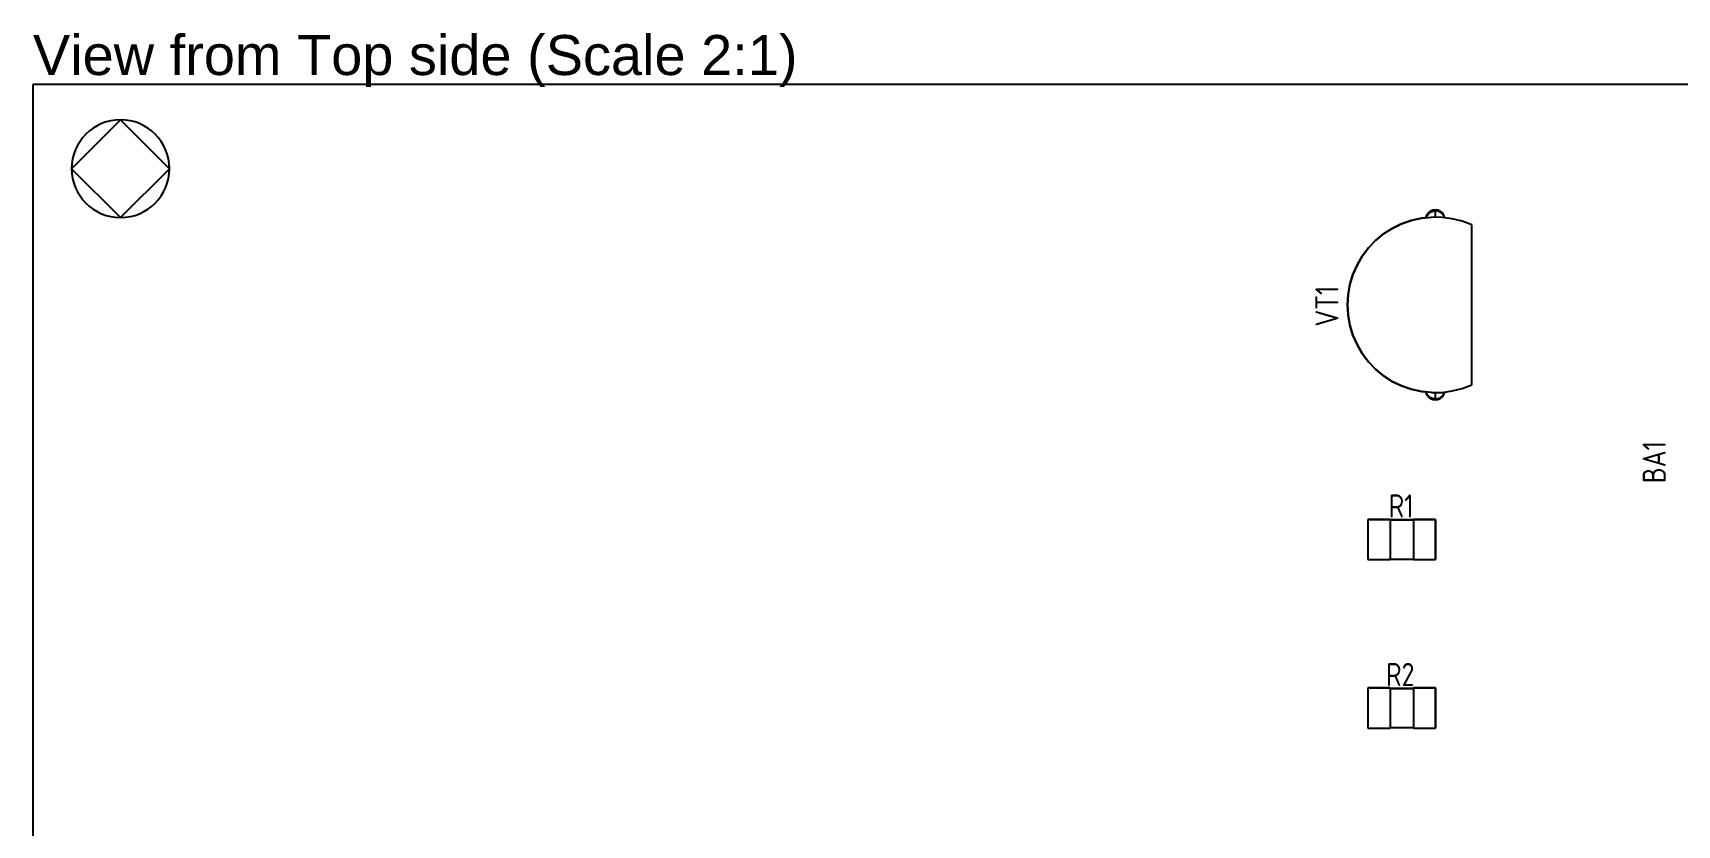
# Model space of a CAD drawing. Header units: inches. Extents: x 0 to 841, y -594 to 0.
# Drawn here: x 196.6 to 294.2, y -139.1 to -92.1 of the extents above; entities that cross this region are included whole.
import ezdxf

# ---------------------------------------------------------------- set-up
doc = ezdxf.new("R2010")
doc.units = ezdxf.units.IN
doc.header["$MEASUREMENT"] = 0
doc.styles.add('Arial0', font='arial.ttf', dxfattribs={"height": 2.265495})
doc.styles.add('GOST type A0', font='GOST_A.TTF', dxfattribs={"height": 2.116667})

msp = doc.modelspace()

# ---------------------------------------------------------------- linework, layer by layer
at = {"color": 18, "true_color": 0x000000}
for p, q in [((416.846, -95.154), (196.646, -95.154)), ((196.646, -95.154), (196.646, -455.354)), ((201.846, -97.254), (198.946, -100.154)), ((204.746, -100.154), (201.846, -97.254)), ((198.946, -100.154), (201.846, -103.054)), ((201.846, -103.054), (204.746, -100.154)), ((278.41, -103.226), (277.832, -103.428)), ((277.832, -103.428), (278.41, -103.226)), ((279.006, -103.094), (278.41, -103.226)), ((278.41, -103.226), (279.006, -103.094)), ((279.006, -103.094), (279.614, -103.032)), ((279.29, -103.064), (279.006, -103.094)), ((279.296, -103.01), (279.29, -103.064)), ((279.29, -103.064), (279.296, -103.01)), ((279.352, -102.874), (279.296, -103.01)), ((279.296, -103.01), (279.352, -102.874)), ((279.296, -103.054), (279.352, -102.924)), ((279.296, -103.064), (279.296, -103.054)), ((279.442, -102.76), (279.352, -102.874)), ((279.352, -102.874), (279.442, -102.76)), ((279.352, -102.924), (279.442, -102.812)), ((279.556, -102.67), (279.442, -102.76)), ((279.442, -102.76), (279.556, -102.67)), ((279.442, -102.812), (279.556, -102.726)), ((279.692, -102.614), (279.556, -102.67)), ((279.556, -102.67), (279.692, -102.614)), ((279.556, -102.726), (279.692, -102.672)), ((280.226, -103.042), (279.614, -103.032)), ((279.836, -102.596), (279.692, -102.614)), ((279.692, -102.614), (279.836, -102.596)), ((279.692, -102.672), (279.836, -102.656)), ((279.98, -102.614), (279.836, -102.596)), ((279.98, -102.614), (279.836, -102.596)), ((279.836, -102.602), (279.836, -102.596)), ((279.836, -102.622), (279.836, -102.602)), ((279.836, -102.656), (279.836, -102.622)), ((279.98, -102.672), (279.836, -102.656)), ((279.836, -103.036), (279.836, -102.656)), ((280.116, -102.67), (279.98, -102.614)), ((280.116, -102.67), (279.98, -102.614)), ((280.116, -102.726), (279.98, -102.672)), ((280.232, -102.76), (280.116, -102.67)), ((280.232, -102.76), (280.116, -102.67)), ((280.232, -102.812), (280.116, -102.726)), ((280.832, -103.124), (280.226, -103.042)), ((280.32, -102.874), (280.232, -102.76)), ((280.32, -102.874), (280.232, -102.76)), ((280.32, -102.924), (280.232, -102.812)), ((280.376, -103.01), (280.32, -102.874)), ((280.376, -103.01), (280.32, -102.874)), ((280.376, -103.054), (280.32, -102.924)), ((280.382, -103.062), (280.376, -103.01)), ((280.382, -103.062), (280.376, -103.01)), ((280.376, -103.062), (280.376, -103.054)), ((280.832, -103.124), (280.382, -103.062)), ((281.426, -103.276), (280.832, -103.124)), ((281.426, -103.276), (280.832, -103.124)), ((281.996, -103.496), (281.426, -103.276)), ((281.996, -103.496), (281.426, -103.276)), ((276.768, -104.028), (276.294, -104.416)), ((276.294, -104.416), (276.768, -104.028)), ((277.282, -103.696), (276.768, -104.028)), ((276.768, -104.028), (277.282, -103.696)), ((277.832, -103.428), (277.282, -103.696)), ((277.282, -103.696), (277.832, -103.428)), ((281.996, -112.972), (281.996, -103.496)), ((281.996, -112.972), (281.996, -103.496)), ((275.872, -104.858), (275.504, -105.346)), ((275.504, -105.346), (275.872, -104.858)), ((276.294, -104.416), (275.872, -104.858)), ((275.872, -104.858), (276.294, -104.416)), ((275.194, -105.874), (274.95, -106.436)), ((274.95, -106.436), (275.194, -105.874)), ((275.504, -105.346), (275.194, -105.874)), ((275.194, -105.874), (275.504, -105.346)), ((274.772, -107.022), (274.666, -107.624)), ((274.666, -107.624), (274.772, -107.022)), ((274.95, -106.436), (274.772, -107.022)), ((274.772, -107.022), (274.95, -106.436)), ((274.666, -107.624), (274.63, -108.234)), ((274.63, -108.234), (274.666, -107.624)), ((274.63, -108.234), (274.666, -108.844)), ((274.666, -108.844), (274.63, -108.234)), ((274.666, -108.844), (274.772, -109.448)), ((274.772, -109.448), (274.666, -108.844)), ((274.772, -109.448), (274.95, -110.032)), ((274.95, -110.032), (274.772, -109.448)), ((274.95, -110.032), (275.194, -110.594)), ((275.194, -110.594), (274.95, -110.032)), ((275.194, -110.594), (275.504, -111.122)), ((275.504, -111.122), (275.194, -110.594)), ((275.504, -111.122), (275.872, -111.61)), ((275.872, -111.61), (275.504, -111.122)), ((275.872, -111.61), (276.294, -112.052)), ((276.294, -112.052), (275.872, -111.61)), ((276.294, -112.052), (276.768, -112.44)), ((276.768, -112.44), (276.294, -112.052)), ((276.768, -112.44), (277.282, -112.772)), ((277.282, -112.772), (276.768, -112.44)), ((277.282, -112.772), (277.832, -113.04)), ((277.832, -113.04), (277.282, -112.772)), ((277.832, -113.04), (278.41, -113.242)), ((278.41, -113.242), (277.832, -113.04)), ((281.426, -113.192), (281.996, -112.972)), ((281.426, -113.192), (281.996, -112.972)), ((278.41, -113.242), (279.006, -113.374)), ((279.006, -113.374), (278.41, -113.242)), ((279.006, -113.374), (279.296, -113.404)), ((279.614, -113.436), (279.006, -113.374)), ((279.296, -113.404), (279.29, -113.404)), ((279.29, -113.404), (279.296, -113.458)), ((279.296, -113.458), (279.29, -113.404)), ((279.296, -113.414), (279.296, -113.404)), ((279.352, -113.544), (279.296, -113.414)), ((279.296, -113.458), (279.352, -113.594)), ((279.352, -113.594), (279.296, -113.458)), ((279.442, -113.656), (279.352, -113.544)), ((279.352, -113.594), (279.442, -113.71)), ((279.442, -113.71), (279.352, -113.594)), ((279.556, -113.742), (279.442, -113.656)), ((279.442, -113.71), (279.556, -113.798)), ((279.556, -113.798), (279.442, -113.71)), ((279.692, -113.796), (279.556, -113.742)), ((279.556, -113.798), (279.692, -113.854)), ((279.692, -113.854), (279.556, -113.798)), ((279.614, -113.436), (280.226, -113.426)), ((279.836, -113.812), (279.692, -113.796)), ((279.692, -113.854), (279.836, -113.872)), ((279.836, -113.872), (279.692, -113.854)), ((279.836, -113.812), (279.836, -113.432)), ((279.836, -113.812), (279.98, -113.796)), ((279.836, -113.846), (279.836, -113.812)), ((279.836, -113.866), (279.836, -113.846)), ((279.836, -113.872), (279.98, -113.854)), ((279.836, -113.872), (279.98, -113.854)), ((279.836, -113.872), (279.836, -113.866)), ((279.98, -113.796), (280.116, -113.742)), ((279.98, -113.854), (280.116, -113.798)), ((279.98, -113.854), (280.116, -113.798)), ((280.116, -113.742), (280.232, -113.656)), ((280.116, -113.798), (280.232, -113.71)), ((280.116, -113.798), (280.232, -113.71)), ((280.226, -113.426), (280.832, -113.344)), ((280.232, -113.656), (280.32, -113.544)), ((280.232, -113.71), (280.32, -113.594)), ((280.232, -113.71), (280.32, -113.594)), ((280.32, -113.544), (280.376, -113.414)), ((280.32, -113.594), (280.376, -113.458)), ((280.32, -113.594), (280.376, -113.458)), ((280.376, -113.406), (280.832, -113.344)), ((280.376, -113.458), (280.382, -113.406)), ((280.382, -113.406), (280.376, -113.406)), ((280.376, -113.414), (280.376, -113.406)), ((280.376, -113.458), (280.382, -113.406)), ((280.832, -113.344), (281.426, -113.192)), ((280.832, -113.344), (281.426, -113.192)), ((275.84, -120.96), (275.84, -123.348)), ((277.16, -120.96), (275.84, -120.96)), ((275.84, -120.96), (275.84, -123.348)), ((275.84, -120.96), (277.16, -120.96)), ((277.16, -120.994), (277.16, -120.96)), ((277.16, -120.96), (277.16, -123.348)), ((278.532, -120.994), (277.16, -120.994)), ((277.16, -120.994), (278.532, -120.994)), ((279.852, -120.96), (278.532, -120.96)), ((278.532, -120.96), (278.532, -120.994)), ((278.532, -120.96), (278.532, -123.348)), ((278.532, -120.96), (279.852, -120.96)), ((279.852, -123.348), (279.852, -120.96)), ((279.852, -120.96), (279.852, -123.348)), ((275.84, -123.348), (277.16, -123.348)), ((275.84, -123.348), (277.16, -123.348)), ((277.16, -123.348), (277.16, -123.314)), ((277.16, -123.314), (278.532, -123.314)), ((277.16, -123.314), (278.532, -123.314)), ((278.532, -123.314), (278.532, -123.348)), ((278.532, -123.348), (279.852, -123.348)), ((278.532, -123.348), (279.852, -123.348)), ((275.84, -130.96), (275.84, -133.348)), ((277.16, -130.96), (275.84, -130.96)), ((275.84, -130.96), (275.84, -133.348)), ((275.84, -130.96), (277.16, -130.96)), ((277.16, -130.994), (277.16, -130.96)), ((277.16, -130.96), (277.16, -133.348)), ((278.532, -130.994), (277.16, -130.994)), ((277.16, -130.994), (278.532, -130.994)), ((279.852, -130.96), (278.532, -130.96)), ((278.532, -130.96), (278.532, -130.994)), ((278.532, -130.96), (278.532, -133.348)), ((278.532, -130.96), (279.852, -130.96)), ((279.852, -133.348), (279.852, -130.96)), ((279.852, -130.96), (279.852, -133.348)), ((275.84, -133.348), (277.16, -133.348)), ((275.84, -133.348), (277.16, -133.348)), ((277.16, -133.348), (277.16, -133.314)), ((277.16, -133.314), (278.532, -133.314)), ((277.16, -133.314), (278.532, -133.314)), ((278.532, -133.314), (278.532, -133.348)), ((278.532, -133.348), (279.852, -133.348)), ((278.532, -133.348), (279.852, -133.348))]:
    msp.add_line(p, q, dxfattribs=at)
at = {"color": 7, "true_color": 0xffffff}
for p, q in [((278.41, -103.226), (277.832, -103.428)), ((277.832, -103.428), (278.41, -103.226)), ((279.006, -103.094), (278.41, -103.226)), ((278.41, -103.226), (279.006, -103.094)), ((279.006, -103.094), (279.614, -103.032)), ((279.29, -103.064), (279.006, -103.094)), ((279.296, -103.01), (279.29, -103.064)), ((279.29, -103.064), (279.296, -103.01)), ((279.352, -102.874), (279.296, -103.01)), ((279.296, -103.01), (279.352, -102.874)), ((279.296, -103.054), (279.352, -102.924)), ((279.296, -103.064), (279.296, -103.054)), ((279.442, -102.76), (279.352, -102.874)), ((279.352, -102.874), (279.442, -102.76)), ((279.352, -102.924), (279.442, -102.812)), ((279.556, -102.67), (279.442, -102.76)), ((279.442, -102.76), (279.556, -102.67)), ((279.442, -102.812), (279.556, -102.726)), ((279.692, -102.614), (279.556, -102.67)), ((279.556, -102.67), (279.692, -102.614)), ((279.556, -102.726), (279.692, -102.672)), ((280.226, -103.042), (279.614, -103.032)), ((279.836, -102.596), (279.692, -102.614)), ((279.692, -102.614), (279.836, -102.596)), ((279.692, -102.672), (279.836, -102.656)), ((279.98, -102.614), (279.836, -102.596)), ((279.98, -102.614), (279.836, -102.596)), ((279.836, -102.602), (279.836, -102.596)), ((279.836, -102.622), (279.836, -102.602)), ((279.836, -102.656), (279.836, -102.622)), ((279.98, -102.672), (279.836, -102.656)), ((279.836, -103.036), (279.836, -102.656)), ((280.116, -102.67), (279.98, -102.614)), ((280.116, -102.67), (279.98, -102.614)), ((280.116, -102.726), (279.98, -102.672)), ((280.232, -102.76), (280.116, -102.67)), ((280.232, -102.76), (280.116, -102.67)), ((280.232, -102.812), (280.116, -102.726)), ((280.832, -103.124), (280.226, -103.042)), ((280.32, -102.874), (280.232, -102.76)), ((280.32, -102.874), (280.232, -102.76)), ((280.32, -102.924), (280.232, -102.812)), ((280.376, -103.01), (280.32, -102.874)), ((280.376, -103.01), (280.32, -102.874)), ((280.376, -103.054), (280.32, -102.924)), ((280.382, -103.062), (280.376, -103.01)), ((280.382, -103.062), (280.376, -103.01)), ((280.376, -103.062), (280.376, -103.054)), ((280.832, -103.124), (280.382, -103.062)), ((281.426, -103.276), (280.832, -103.124)), ((281.426, -103.276), (280.832, -103.124)), ((281.996, -103.496), (281.426, -103.276)), ((281.996, -103.496), (281.426, -103.276)), ((276.768, -104.028), (276.294, -104.416)), ((276.294, -104.416), (276.768, -104.028)), ((277.282, -103.696), (276.768, -104.028)), ((276.768, -104.028), (277.282, -103.696)), ((277.832, -103.428), (277.282, -103.696)), ((277.282, -103.696), (277.832, -103.428)), ((281.996, -112.972), (281.996, -103.496)), ((281.996, -112.972), (281.996, -103.496)), ((275.872, -104.858), (275.504, -105.346)), ((275.504, -105.346), (275.872, -104.858)), ((276.294, -104.416), (275.872, -104.858)), ((275.872, -104.858), (276.294, -104.416)), ((275.194, -105.874), (274.95, -106.436)), ((274.95, -106.436), (275.194, -105.874)), ((275.504, -105.346), (275.194, -105.874)), ((275.194, -105.874), (275.504, -105.346)), ((274.772, -107.022), (274.666, -107.624)), ((274.666, -107.624), (274.772, -107.022)), ((274.95, -106.436), (274.772, -107.022)), ((274.772, -107.022), (274.95, -106.436)), ((274.666, -107.624), (274.63, -108.234)), ((274.63, -108.234), (274.666, -107.624)), ((274.63, -108.234), (274.666, -108.844)), ((274.666, -108.844), (274.63, -108.234)), ((274.666, -108.844), (274.772, -109.448)), ((274.772, -109.448), (274.666, -108.844)), ((274.772, -109.448), (274.95, -110.032)), ((274.95, -110.032), (274.772, -109.448)), ((274.95, -110.032), (275.194, -110.594)), ((275.194, -110.594), (274.95, -110.032)), ((275.194, -110.594), (275.504, -111.122)), ((275.504, -111.122), (275.194, -110.594)), ((275.504, -111.122), (275.872, -111.61)), ((275.872, -111.61), (275.504, -111.122)), ((275.872, -111.61), (276.294, -112.052)), ((276.294, -112.052), (275.872, -111.61)), ((276.294, -112.052), (276.768, -112.44)), ((276.768, -112.44), (276.294, -112.052)), ((276.768, -112.44), (277.282, -112.772)), ((277.282, -112.772), (276.768, -112.44)), ((277.282, -112.772), (277.832, -113.04)), ((277.832, -113.04), (277.282, -112.772)), ((277.832, -113.04), (278.41, -113.242)), ((278.41, -113.242), (277.832, -113.04)), ((281.426, -113.192), (281.996, -112.972)), ((281.426, -113.192), (281.996, -112.972)), ((278.41, -113.242), (279.006, -113.374)), ((279.006, -113.374), (278.41, -113.242)), ((279.006, -113.374), (279.296, -113.404)), ((279.614, -113.436), (279.006, -113.374)), ((279.296, -113.404), (279.29, -113.404)), ((279.29, -113.404), (279.296, -113.458)), ((279.296, -113.458), (279.29, -113.404)), ((279.296, -113.414), (279.296, -113.404)), ((279.352, -113.544), (279.296, -113.414)), ((279.296, -113.458), (279.352, -113.594)), ((279.352, -113.594), (279.296, -113.458)), ((279.442, -113.656), (279.352, -113.544)), ((279.352, -113.594), (279.442, -113.71)), ((279.442, -113.71), (279.352, -113.594)), ((279.556, -113.742), (279.442, -113.656)), ((279.442, -113.71), (279.556, -113.798)), ((279.556, -113.798), (279.442, -113.71)), ((279.692, -113.796), (279.556, -113.742)), ((279.556, -113.798), (279.692, -113.854)), ((279.692, -113.854), (279.556, -113.798)), ((279.614, -113.436), (280.226, -113.426)), ((279.836, -113.812), (279.692, -113.796)), ((279.692, -113.854), (279.836, -113.872)), ((279.836, -113.872), (279.692, -113.854)), ((279.836, -113.812), (279.836, -113.432)), ((279.836, -113.812), (279.98, -113.796)), ((279.836, -113.846), (279.836, -113.812)), ((279.836, -113.866), (279.836, -113.846)), ((279.836, -113.872), (279.98, -113.854)), ((279.836, -113.872), (279.98, -113.854)), ((279.836, -113.872), (279.836, -113.866)), ((279.98, -113.796), (280.116, -113.742)), ((279.98, -113.854), (280.116, -113.798)), ((279.98, -113.854), (280.116, -113.798)), ((280.116, -113.742), (280.232, -113.656)), ((280.116, -113.798), (280.232, -113.71)), ((280.116, -113.798), (280.232, -113.71)), ((280.226, -113.426), (280.832, -113.344)), ((280.232, -113.656), (280.32, -113.544)), ((280.232, -113.71), (280.32, -113.594)), ((280.232, -113.71), (280.32, -113.594)), ((280.32, -113.544), (280.376, -113.414)), ((280.32, -113.594), (280.376, -113.458)), ((280.32, -113.594), (280.376, -113.458)), ((280.376, -113.406), (280.832, -113.344)), ((280.376, -113.458), (280.382, -113.406)), ((280.382, -113.406), (280.376, -113.406)), ((280.376, -113.414), (280.376, -113.406)), ((280.376, -113.458), (280.382, -113.406)), ((280.832, -113.344), (281.426, -113.192)), ((280.832, -113.344), (281.426, -113.192)), ((275.84, -120.96), (275.84, -123.348)), ((277.16, -120.96), (275.84, -120.96)), ((275.84, -120.96), (275.84, -123.348)), ((275.84, -120.96), (277.16, -120.96)), ((277.16, -120.994), (277.16, -120.96)), ((277.16, -120.96), (277.16, -123.348)), ((278.532, -120.994), (277.16, -120.994)), ((277.16, -120.994), (278.532, -120.994)), ((279.852, -120.96), (278.532, -120.96)), ((278.532, -120.96), (278.532, -120.994)), ((278.532, -120.96), (278.532, -123.348)), ((278.532, -120.96), (279.852, -120.96)), ((279.852, -123.348), (279.852, -120.96)), ((279.852, -120.96), (279.852, -123.348)), ((275.84, -123.348), (277.16, -123.348)), ((275.84, -123.348), (277.16, -123.348)), ((277.16, -123.348), (277.16, -123.314)), ((277.16, -123.314), (278.532, -123.314)), ((277.16, -123.314), (278.532, -123.314)), ((278.532, -123.314), (278.532, -123.348)), ((278.532, -123.348), (279.852, -123.348)), ((278.532, -123.348), (279.852, -123.348)), ((275.84, -130.96), (275.84, -133.348)), ((277.16, -130.96), (275.84, -130.96)), ((275.84, -130.96), (275.84, -133.348)), ((275.84, -130.96), (277.16, -130.96)), ((277.16, -130.994), (277.16, -130.96)), ((277.16, -130.96), (277.16, -133.348)), ((278.532, -130.994), (277.16, -130.994)), ((277.16, -130.994), (278.532, -130.994)), ((279.852, -130.96), (278.532, -130.96)), ((278.532, -130.96), (278.532, -130.994)), ((278.532, -130.96), (278.532, -133.348)), ((278.532, -130.96), (279.852, -130.96)), ((279.852, -133.348), (279.852, -130.96)), ((279.852, -130.96), (279.852, -133.348)), ((275.84, -133.348), (277.16, -133.348)), ((275.84, -133.348), (277.16, -133.348)), ((277.16, -133.348), (277.16, -133.314)), ((277.16, -133.314), (278.532, -133.314)), ((277.16, -133.314), (278.532, -133.314)), ((278.532, -133.314), (278.532, -133.348)), ((278.532, -133.348), (279.852, -133.348)), ((278.532, -133.348), (279.852, -133.348))]:
    msp.add_line(p, q, dxfattribs=at)
at = {"color": 18, "true_color": 0x000000}
for start, end in [(90, 180), (0, 90), (180, 270), (270, 0)]:
    msp.add_arc((201.846, -100.154), 2.9, start, end, dxfattribs=at)

# ---------------------------------------------------------------- texts
for s, height, style, p in [('View from Top side (Scale 2:1)', 2.37501, 'Arial0', (196.646, -94.599)), ('R1', 1.3796, 'GOST type A0', (277.071, -120.856)), ('R2', 1.3796, 'GOST type A0', (276.916, -130.856))]:
    msp.add_text(s, height=height, dxfattribs=dict(at, style=style)).set_placement(p)
at = {"color": 18, "true_color": 0x000000, "style": 'GOST type A0'}
for s, p in [('VT1', (274.096, -109.526)), ('BA1', (293.506, -118.817))]:
    msp.add_text(s, height=1.3796, rotation=90, dxfattribs=at).set_placement(p)

doc.saveas('drawing.dxf')
